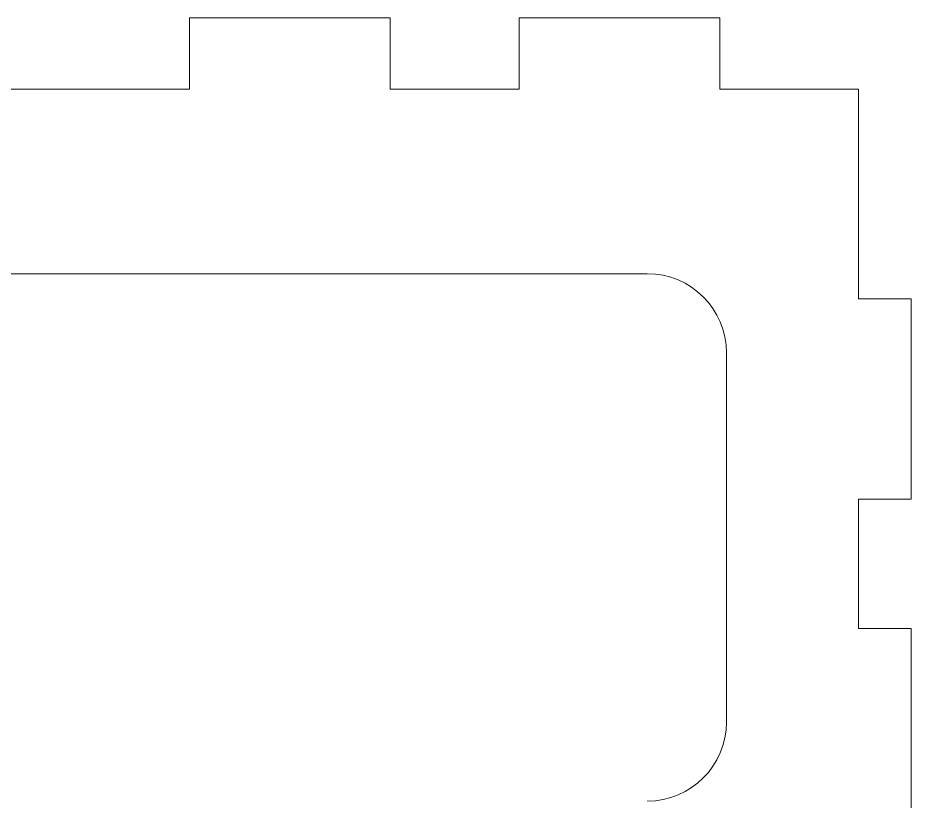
# Model space of a CAD drawing. Header units: inches. Extents: x -6.4 to 14.8, y -4.4 to 7.6.
# Drawn here: x 4.636 to 8.022, y -1.29 to 1.68 of the extents above; entities that cross this region are included whole.
import ezdxf

# ---------------------------------------------------------------- set-up
doc = ezdxf.new("R2010")
doc.units = ezdxf.units.IN
doc.header["$MEASUREMENT"] = 0

msp = doc.modelspace()

# ---------------------------------------------------------------- linework, layer by layer
at = {"color": 1, "linetype": 'Continuous', "lineweight": 5}
for p, q in [((6.0469, 1.6801), (5.2869, 1.6801)), ((5.2869, 1.6801), (5.2869, 1.4101)), ((6.0469, 1.4101), (6.0469, 1.6801)), ((7.2969, 1.6801), (6.5369, 1.6801)), ((6.5369, 1.6801), (6.5369, 1.4101)), ((7.2969, 1.4101), (7.2969, 1.6801)), ((5.2869, 1.4101), (4.1769, 1.4101)), ((6.5369, 1.4101), (6.0469, 1.4101)), ((7.8219, 1.4101), (7.2969, 1.4101)), ((7.8219, 0.6151), (7.8219, 1.4101)), ((7.0219, 0.7101), (2.4419, 0.7101)), ((8.0219, 0.6151), (7.8219, 0.6151)), ((8.0219, -0.1449), (8.0219, 0.6151)), ((7.3219, -0.9899), (7.3219, 0.4101)), ((7.8219, -0.6349), (7.8219, -0.1449)), ((7.8219, -0.1449), (8.0219, -0.1449)), ((8.0219, -0.6349), (7.8219, -0.6349)), ((8.0219, -1.3949), (8.0219, -0.6349))]:
    msp.add_line(p, q, dxfattribs=at)
for centre, start, end in [((7.0219, 0.4101), 0, 90), ((7.0219, -0.9899), 270, 0)]:
    msp.add_arc(centre, 0.3, start, end, dxfattribs=at)

doc.saveas('drawing.dxf')
